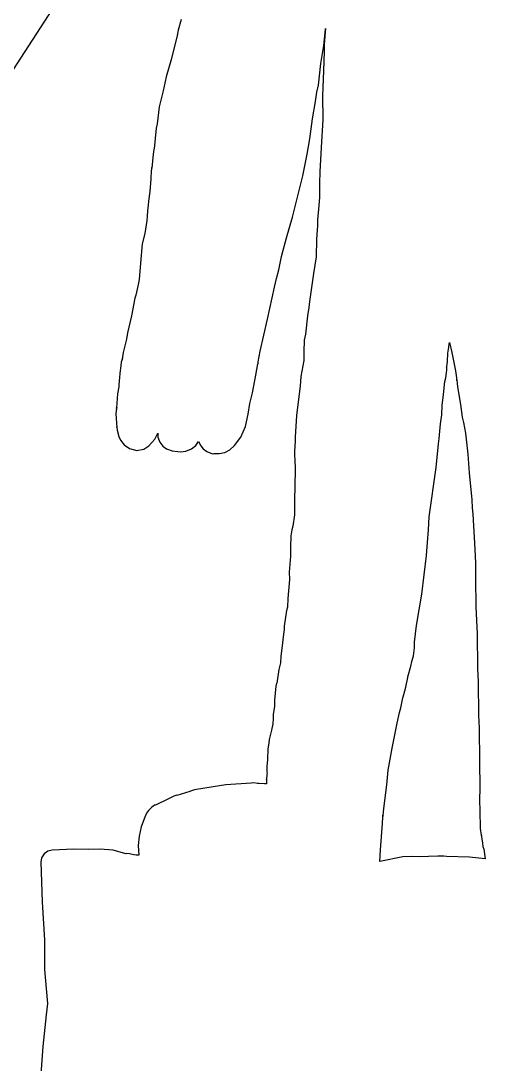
# Model space of a CAD drawing. Extents: x -2300 to 2026, y -6513 to 1502.
# Drawn here: x -1887.2 to -1820.1, y -3689.8 to -3539.3 of the extents above; entities that cross this region are included whole.
import ezdxf

# ---------------------------------------------------------------- set-up
doc = ezdxf.new("R2010")
doc.units = 0

msp = doc.modelspace()

# ---------------------------------------------------------------- linework, layer by layer
at = {"layer": 'Layer 1'}
for p, q in [((-1893.600235, -3554.537791), (-1873.242335, -3523.044191)), ((-1864.030859, -3539.063418), (-1864.449958, -3540.617258)), ((-1864.595775, -3541.376505), (-1865.436026, -3544.674475)), ((-1864.57863, -3541.2349), (-1864.595775, -3541.376505)), ((-1864.554352, -3541.067472), (-1864.57863, -3541.2349)), ((-1864.449958, -3540.617258), (-1864.554352, -3541.067472)), ((-1843.456772, -3542.822167), (-1843.214414, -3540.519027)), ((-1843.19, -3540.37), (-1843.363122, -3542.66848)), ((-1843.214414, -3540.519027), (-1843.183405, -3540.361336)), ((-1843.183405, -3540.361336), (-1843.19, -3540.37)), ((-1843.882072, -3545.396237), (-1843.456772, -3542.822167)), ((-1843.363122, -3542.66848), (-1843.398788, -3543.68236)), ((-1865.436026, -3544.674475), (-1866.214788, -3547.347185)), ((-1843.398788, -3543.68236), (-1843.464933, -3546.48228)), ((-1844.221584, -3548.537577), (-1843.882072, -3545.396237)), ((-1866.214788, -3547.347185), (-1866.635961, -3549.348065)), ((-1843.464933, -3546.48228), (-1843.620465, -3550.07214)), ((-1844.432425, -3549.559287), (-1844.221584, -3548.537577)), ((-1866.635961, -3549.348065), (-1867.187351, -3551.663695)), ((-1844.629825, -3550.876487), (-1844.432425, -3549.559287)), ((-1843.620465, -3550.07214), (-1843.596695, -3553.51129)), ((-1867.187351, -3551.663695), (-1867.497399, -3554.103355)), ((-1845.078896, -3553.390017), (-1844.629825, -3550.876487)), ((-1845.471113, -3556.302967), (-1845.078896, -3553.390017)), ((-1843.596695, -3553.51129), (-1843.803916, -3557.51157)), ((-1867.648296, -3554.722901), (-1867.952672, -3557.703161)), ((-1867.497399, -3554.103355), (-1867.648296, -3554.722901)), ((-1845.816319, -3558.512127), (-1845.471113, -3556.302967)), ((-1867.982644, -3557.833759), (-1868.073597, -3558.468969)), ((-1867.952672, -3557.703161), (-1867.982644, -3557.833759)), ((-1843.803916, -3557.51157), (-1844.02716, -3561.04364)), ((-1868.073597, -3558.468969), (-1868.269452, -3560.496729)), ((-1846.480358, -3561.610707), (-1845.816319, -3558.512127)), ((-1868.377973, -3560.912229), (-1868.428095, -3562.074909)), ((-1868.280691, -3560.429922), (-1868.377973, -3560.912229)), ((-1868.269452, -3560.496729), (-1868.280691, -3560.429922)), ((-1844.02716, -3561.04364), (-1844.060244, -3562.67135)), ((-1868.428095, -3562.074909), (-1868.552639, -3563.888249)), ((-1847.978978, -3567.583917), (-1846.480358, -3561.610707)), ((-1844.060244, -3562.67135), (-1844.037489, -3564.6826)), ((-1868.552639, -3563.888249), (-1868.770189, -3565.293289)), ((-1868.79705, -3565.870079), (-1868.884912, -3566.682876)), ((-1868.770189, -3565.293289), (-1868.79705, -3565.870079)), ((-1844.037489, -3564.6826), (-1844.171855, -3565.91259)), ((-1868.884912, -3566.682876), (-1868.933998, -3567.474084)), ((-1844.171855, -3565.91259), (-1844.343939, -3567.95898)), ((-1868.975865, -3568.082835), (-1869.296243, -3569.929195)), ((-1868.933998, -3567.474084), (-1868.975865, -3568.082835)), ((-1848.810444, -3570.554857), (-1847.978978, -3567.583917)), ((-1844.352216, -3568.826599), (-1844.387352, -3569.392382)), ((-1844.343939, -3567.95898), (-1844.365127, -3568.610065)), ((-1844.365127, -3568.610065), (-1844.352216, -3568.826599)), ((-1869.296243, -3569.929195), (-1869.640412, -3571.421655)), ((-1844.387352, -3569.392382), (-1844.51033, -3570.812022)), ((-1869.640412, -3571.421655), (-1869.888649, -3574.203183)), ((-1849.565435, -3573.279207), (-1848.810444, -3570.554857)), ((-1844.51033, -3570.812022), (-1844.527475, -3573.316242)), ((-1849.936993, -3575.185047), (-1849.565435, -3573.279207)), ((-1844.527475, -3573.316242), (-1844.907288, -3575.732622)), ((-1869.888649, -3574.203183), (-1870.096722, -3576.581015)), ((-1850.252735, -3576.462447), (-1849.936993, -3575.185047)), ((-1844.907288, -3575.732622), (-1845.336716, -3578.742722)), ((-1870.3086, -3577.523564), (-1870.562832, -3578.853254)), ((-1870.096722, -3576.581015), (-1870.3086, -3577.523564)), ((-1851.588048, -3582.288347), (-1850.561238, -3577.684607)), ((-1850.561238, -3577.684607), (-1850.252735, -3576.462447)), ((-1870.697198, -3579.298176), (-1871.179331, -3581.841556)), ((-1870.562832, -3578.853254), (-1870.697198, -3579.298176)), ((-1845.336716, -3578.742722), (-1845.518622, -3579.777772)), ((-1845.597701, -3580.620626), (-1845.814214, -3581.804046)), ((-1845.518622, -3579.777772), (-1845.597701, -3580.620626)), ((-1871.179331, -3581.841556), (-1871.794284, -3584.300906)), ((-1852.625188, -3586.948597), (-1851.588048, -3582.288347)), ((-1845.814214, -3581.804046), (-1846.080342, -3584.465326)), ((-1871.933814, -3585.206836), (-1872.38443, -3587.127066)), ((-1871.794284, -3584.300906), (-1871.933814, -3585.206836)), ((-1846.253464, -3585.339718), (-1846.342284, -3587.037093)), ((-1846.080342, -3584.465326), (-1846.253464, -3585.339718)), ((-1852.913541, -3588.474077), (-1852.625188, -3586.948597)), ((-1825.52138, -3587.226153), (-1825.369446, -3586.338426)), ((-1825.369446, -3586.338426), (-1825.347221, -3585.865564)), ((-1825.347221, -3585.865564), (-1825.311068, -3585.702793)), ((-1825.311068, -3585.702793), (-1825.3104, -3585.69985)), ((-1825.3104, -3585.69985), (-1824.935222, -3587.12203)), ((-1872.520341, -3587.978175), (-1872.681567, -3588.522368)), ((-1872.485712, -3587.750846), (-1872.564261, -3588.095015)), ((-1872.564261, -3588.095015), (-1872.522457, -3587.993575)), ((-1872.522457, -3587.993575), (-1872.520341, -3587.978175)), ((-1872.38443, -3587.127066), (-1872.485712, -3587.750846)), ((-1852.911425, -3588.54689), (-1852.913541, -3588.474077)), ((-1846.332521, -3588.275528), (-1846.768151, -3590.606608)), ((-1846.342284, -3587.037093), (-1846.332521, -3588.275528)), ((-1825.611825, -3588.873123), (-1825.566338, -3588.424603)), ((-1825.566338, -3588.424603), (-1825.52138, -3587.226153)), ((-1824.935222, -3587.12203), (-1824.440686, -3589.77759)), ((-1872.759608, -3589.051533), (-1872.89137, -3590.082983)), ((-1872.681567, -3588.522368), (-1872.759608, -3589.051533)), ((-1853.267976, -3590.397486), (-1852.938285, -3588.743316)), ((-1852.938285, -3588.743316), (-1852.934927, -3588.784406)), ((-1852.934927, -3588.784406), (-1852.911425, -3588.54689)), ((-1825.752488, -3589.37445), (-1825.74, -3589.32746)), ((-1825.74, -3589.33), (-1825.752488, -3589.37445)), ((-1825.74, -3589.32746), (-1825.738283, -3589.33013)), ((-1825.738283, -3589.33013), (-1825.74, -3589.33)), ((-1825.727479, -3590.060146), (-1825.682521, -3589.647186)), ((-1825.682521, -3589.647186), (-1825.661333, -3589.328417)), ((-1825.673822, -3589.098971), (-1825.611825, -3588.873123)), ((-1825.661333, -3589.328417), (-1825.673822, -3589.098971)), ((-1824.440686, -3589.77759), (-1824.312522, -3590.435448)), ((-1872.970981, -3591.204179), (-1873.013865, -3591.831557)), ((-1872.91, -3590.78), (-1872.970981, -3591.204179)), ((-1872.89137, -3590.082983), (-1872.914632, -3590.777036)), ((-1872.914632, -3590.777036), (-1872.91, -3590.78)), ((-1853.742362, -3592.924986), (-1853.267976, -3590.397486)), ((-1846.768151, -3590.606608), (-1846.851357, -3591.962118)), ((-1826.132099, -3593.174176), (-1825.955887, -3591.312786)), ((-1825.955887, -3591.312786), (-1825.821543, -3590.789759)), ((-1825.821543, -3590.789759), (-1825.727479, -3590.060146)), ((-1824.312522, -3590.435448), (-1824.261362, -3590.757392)), ((-1824.261362, -3590.757392), (-1824.214351, -3591.219882)), ((-1824.214351, -3591.219882), (-1824.208213, -3591.070022)), ((-1824.208213, -3591.070022), (-1824.206096, -3591.541826)), ((-1873.043328, -3592.098256), (-1873.201464, -3593.108536)), ((-1873.013865, -3591.831557), (-1873.043328, -3592.098256)), ((-1854.105136, -3594.501056), (-1853.742362, -3592.924986)), ((-1846.851357, -3591.962118), (-1846.97279, -3593.100458)), ((-1824.206096, -3591.541826), (-1824.135823, -3592.095333)), ((-1824.135823, -3592.095333), (-1823.68779, -3594.602093)), ((-1873.201464, -3593.108536), (-1873.347704, -3595.086136)), ((-1854.355981, -3596.02812), (-1854.105136, -3594.501056)), ((-1846.97279, -3593.100458), (-1847.392418, -3596.191208)), ((-1826.327446, -3594.787496), (-1826.132099, -3593.174176)), ((-1873.431588, -3595.529577), (-1873.452775, -3595.964127)), ((-1873.452775, -3595.964127), (-1873.297751, -3597.940237)), ((-1873.38972, -3595.278964), (-1873.431588, -3595.529577)), ((-1873.364913, -3595.209749), (-1873.38972, -3595.278964)), ((-1873.356023, -3595.181809), (-1873.364913, -3595.278964)), ((-1873.364913, -3595.278964), (-1873.364913, -3595.209749)), ((-1873.301773, -3595.028775), (-1873.356023, -3595.181809)), ((-1873.349821, -3595.107938), (-1873.301773, -3595.028775)), ((-1873.347704, -3595.086136), (-1873.349821, -3595.107938)), ((-1826.389464, -3596.070616), (-1826.327446, -3594.787496)), ((-1823.68779, -3594.602093), (-1823.469203, -3596.452693)), ((-1854.729381, -3597.812996), (-1854.355981, -3596.02812)), ((-1847.392418, -3596.191208), (-1847.579996, -3599.350748)), ((-1826.773913, -3599.514849), (-1826.565147, -3597.436919)), ((-1826.565147, -3597.436919), (-1826.393063, -3596.140889)), ((-1826.393063, -3596.140889), (-1826.389464, -3596.070616)), ((-1823.469203, -3596.452693), (-1823.276968, -3597.218501)), ((-1823.276968, -3597.218501), (-1822.986541, -3598.780171)), ((-1873.297751, -3597.940237), (-1873.337164, -3597.827446)), ((-1873.337164, -3597.827446), (-1873.262594, -3598.351081)), ((-1873.262594, -3598.351081), (-1873.26, -3598.35)), ((-1873.26, -3598.35), (-1873.01197, -3599.223334)), ((-1867.848185, -3599.634227), (-1867.408711, -3598.776288)), ((-1867.408711, -3598.776288), (-1867.391455, -3599.3181)), ((-1855.407976, -3599.364507), (-1854.729381, -3597.812996)), ((-1822.986541, -3598.780171), (-1822.625312, -3601.777361)), ((-1873.01197, -3599.223334), (-1872.791795, -3599.765516)), ((-1872.791795, -3599.765516), (-1872.283331, -3600.425804)), ((-1872.283331, -3600.425804), (-1871.481208, -3600.999392)), ((-1868.679931, -3600.614398), (-1867.848185, -3599.634227)), ((-1867.391455, -3599.3181), (-1867.124486, -3600.058348)), ((-1867.124486, -3600.058348), (-1866.667941, -3600.641118)), ((-1861.902706, -3600.526685), (-1861.519145, -3599.988075)), ((-1861.519145, -3599.988075), (-1861.174468, -3600.609738)), ((-1856.306551, -3600.564866), (-1855.407976, -3599.364507)), ((-1847.592907, -3599.905736), (-1847.623408, -3600.622014)), ((-1847.579996, -3599.350748), (-1847.592907, -3599.905736)), ((-1827.215215, -3603.723405), (-1826.881397, -3600.279175)), ((-1826.881397, -3600.279175), (-1826.773913, -3599.514849)), ((-1871.481208, -3600.999392), (-1870.451911, -3601.268658)), ((-1870.451911, -3601.268658), (-1869.430506, -3601.076941)), ((-1869.430506, -3601.076941), (-1868.679931, -3600.614398)), ((-1866.667941, -3600.641118), (-1866.136958, -3601.018465)), ((-1866.136958, -3601.018465), (-1865.327695, -3601.298076)), ((-1865.327695, -3601.298076), (-1864.134005, -3601.46942)), ((-1864.134005, -3601.46942), (-1863.36561, -3601.375704)), ((-1863.36561, -3601.375704), (-1862.540265, -3601.032435)), ((-1862.540265, -3601.032435), (-1861.902706, -3600.526685)), ((-1861.174468, -3600.609738), (-1860.860636, -3601.001558)), ((-1860.860636, -3601.001558), (-1860.346621, -3601.413857)), ((-1860.346621, -3601.413857), (-1859.488118, -3601.739611)), ((-1859.488118, -3601.739611), (-1859.324461, -3601.711036)), ((-1859.324461, -3601.711036), (-1858.533616, -3601.707772)), ((-1858.533616, -3601.707772), (-1857.742242, -3601.531094)), ((-1857.742242, -3601.531094), (-1856.9875, -3601.157844)), ((-1856.9875, -3601.157844), (-1856.306551, -3600.564866)), ((-1847.623408, -3600.622014), (-1847.68077, -3601.372793)), ((-1847.68077, -3601.372793), (-1847.644596, -3602.148972)), ((-1822.625312, -3601.777361), (-1822.428441, -3604.482661)), ((-1847.644596, -3602.148972), (-1847.61255, -3602.416729)), ((-1847.61255, -3602.416729), (-1847.560882, -3604.115349)), ((-1847.560882, -3604.115349), (-1847.647687, -3608.460219)), ((-1828.201727, -3610.859305), (-1827.215215, -3603.723405)), ((-1822.428441, -3604.482661), (-1822.058428, -3608.385781)), ((-1847.647687, -3608.460219), (-1847.678696, -3610.567139)), ((-1822.058428, -3608.385781), (-1822.012433, -3609.561371)), ((-1822.012433, -3609.561371), (-1821.898747, -3610.479155)), ((-1847.678696, -3610.567139), (-1847.913836, -3612.206279)), ((-1828.309211, -3612.731065), (-1828.201727, -3610.859305)), ((-1821.898747, -3610.479155), (-1821.641911, -3615.524845)), ((-1847.913836, -3612.206279), (-1848.030104, -3612.725072)), ((-1848.188748, -3613.576181), (-1848.257624, -3615.153331)), ((-1848.030104, -3612.725072), (-1848.188748, -3613.576181)), ((-1828.482841, -3614.548005), (-1828.309211, -3612.731065)), ((-1848.257624, -3615.153331), (-1848.242998, -3616.496961)), ((-1828.599638, -3616.439875), (-1828.482841, -3614.548005)), ((-1821.641911, -3615.524845), (-1821.521007, -3617.514925)), ((-1848.242998, -3616.496961), (-1848.459003, -3618.822961)), ((-1829.297268, -3621.997165), (-1828.599638, -3616.439875)), ((-1821.521007, -3617.514925), (-1821.533919, -3619.640895)), ((-1848.408372, -3619.866261), (-1848.62334, -3622.638661)), ((-1848.459003, -3618.822961), (-1848.408372, -3619.866261)), ((-1821.533919, -3619.640895), (-1821.511186, -3623.889665)), ((-1848.62334, -3622.638661), (-1848.693105, -3623.872251)), ((-1830.062589, -3626.536345), (-1829.297268, -3621.997165)), ((-1848.806283, -3624.346595), (-1849.144758, -3626.604855)), ((-1848.693105, -3623.872251), (-1848.806283, -3624.346595)), ((-1821.511186, -3623.889665), (-1821.313765, -3627.683775)), ((-1849.173185, -3627.101423), (-1849.24295, -3627.774309)), ((-1849.144758, -3626.604855), (-1849.173185, -3627.101423)), ((-1830.32097, -3628.946585), (-1830.062589, -3626.536345)), ((-1849.24295, -3627.774309), (-1849.516317, -3629.846519)), ((-1830.353714, -3629.765841), (-1830.32097, -3628.946585)), ((-1821.313765, -3627.683775), (-1821.235745, -3632.686285)), ((-1849.516317, -3629.846519), (-1849.643444, -3630.937869)), ((-1830.498219, -3630.891165), (-1830.353714, -3629.765841)), ((-1849.710606, -3631.933758), (-1849.915245, -3632.866993)), ((-1849.643444, -3630.937869), (-1849.710606, -3631.933758)), ((-1830.87236, -3632.416642), (-1830.729739, -3631.702481)), ((-1830.729739, -3631.702481), (-1830.498219, -3630.891165)), ((-1849.915245, -3632.866993), (-1850.235644, -3634.827023)), ((-1831.290422, -3633.931322), (-1830.87236, -3632.416642)), ((-1821.235745, -3632.686285), (-1821.137045, -3634.640175)), ((-1850.258789, -3634.856709), (-1850.362263, -3635.260092)), ((-1850.235644, -3634.827023), (-1850.258789, -3634.856709)), ((-1831.601, -3635.40875), (-1831.31161, -3634.0289)), ((-1831.31161, -3634.0289), (-1831.290422, -3633.931322)), ((-1821.137045, -3634.640175), (-1821.093124, -3639.484365)), ((-1850.362263, -3635.260092), (-1850.564827, -3637.299282)), ((-1831.938946, -3636.670066), (-1831.930691, -3636.651016)), ((-1831.930691, -3636.651016), (-1831.875912, -3636.47999)), ((-1831.875912, -3636.47999), (-1831.601, -3635.40875)), ((-1850.564827, -3637.299282), (-1850.566943, -3638.182988)), ((-1832.313595, -3638.433245), (-1832.010256, -3636.983755)), ((-1832.010256, -3636.983755), (-1831.938946, -3636.670066)), ((-1850.566943, -3638.182988), (-1850.761252, -3639.364298)), ((-1850.761252, -3639.364298), (-1850.729227, -3639.971991)), ((-1832.86653, -3640.606208), (-1832.511503, -3639.096818)), ((-1832.511503, -3639.096818), (-1832.313595, -3638.433245)), ((-1821.093124, -3639.484365), (-1821.037816, -3640.422469)), ((-1850.774185, -3640.721289), (-1850.983988, -3641.634416)), ((-1850.729227, -3639.971991), (-1850.774185, -3640.721289)), ((-1833.58484, -3644.252998), (-1832.86653, -3640.606208)), ((-1821.037816, -3640.422469), (-1821.016628, -3641.318875)), ((-1850.983988, -3641.634416), (-1851.341577, -3642.985696)), ((-1821.016628, -3641.318875), (-1820.961341, -3646.218515)), ((-1851.382408, -3643.528831), (-1851.51779, -3644.309455)), ((-1851.341577, -3642.985696), (-1851.382408, -3643.528831)), ((-1851.51779, -3644.309455), (-1851.576717, -3645.851655)), ((-1834.149142, -3647.399628), (-1833.58484, -3644.252998)), ((-1851.576717, -3645.851655), (-1851.643371, -3646.879085)), ((-1851.643371, -3646.879085), (-1851.643371, -3647.698444)), ((-1820.961341, -3646.218515), (-1820.91742, -3649.924995)), ((-1851.678465, -3648.081348), (-1851.727535, -3648.705393)), ((-1851.727535, -3648.705393), (-1851.71063, -3648.775838)), ((-1851.68926, -3648.682691), (-1851.714575, -3649.366161)), ((-1851.71063, -3648.775838), (-1851.68926, -3648.682691)), ((-1851.628343, -3647.782687), (-1851.678465, -3648.081348)), ((-1851.643371, -3647.698444), (-1851.635857, -3647.80089)), ((-1851.635857, -3647.80089), (-1851.628343, -3647.782687)), ((-1834.332064, -3649.526658), (-1834.149142, -3647.399628)), ((-1859.422353, -3649.791428), (-1862.090403, -3650.263232)), ((-1857.602833, -3649.514357), (-1859.422353, -3649.791428)), ((-1853.934853, -3649.277714), (-1857.602833, -3649.514357)), ((-1853.546763, -3649.256547), (-1853.934853, -3649.277714)), ((-1853.004665, -3649.315179), (-1853.546763, -3649.256547)), ((-1852.820706, -3649.337192), (-1853.004665, -3649.315179)), ((-1851.996457, -3649.380583), (-1852.820706, -3649.337192)), ((-1851.728255, -3649.37), (-1851.996457, -3649.380583)), ((-1851.72, -3649.37), (-1851.728255, -3649.37)), ((-1851.714575, -3649.366161), (-1851.72, -3649.37)), ((-1834.783717, -3652.955858), (-1834.332064, -3649.526658)), ((-1820.91742, -3649.924995), (-1820.950482, -3651.764165)), ((-1865.851919, -3651.549314), (-1867.741209, -3652.436618)), ((-1865.06903, -3651.160695), (-1865.851919, -3651.549314)), ((-1864.666489, -3651.028907), (-1865.06903, -3651.160695)), ((-1862.770464, -3650.473416), (-1864.672664, -3651.048089)), ((-1864.672664, -3651.048089), (-1864.666489, -3651.028907)), ((-1862.691915, -3650.456483), (-1862.770464, -3650.473416)), ((-1862.090403, -3650.263232), (-1862.691915, -3650.456483)), ((-1868.736505, -3653.226767), (-1869.035187, -3653.622582)), ((-1868.269337, -3652.758562), (-1868.736505, -3653.226767)), ((-1867.787151, -3652.432808), (-1868.269337, -3652.758562)), ((-1867.741209, -3652.436618), (-1867.787151, -3652.432808)), ((-1834.878422, -3653.939312), (-1834.783717, -3652.955858)), ((-1820.950482, -3651.764165), (-1820.91742, -3653.215775)), ((-1820.91742, -3653.215775), (-1820.842998, -3655.833665)), ((-1869.279619, -3654.167199), (-1869.790641, -3655.587939)), ((-1869.035187, -3653.622582), (-1869.279619, -3654.167199)), ((-1834.954765, -3655.097283), (-1834.897403, -3654.204899)), ((-1834.897403, -3653.934549), (-1834.897403, -3653.896925)), ((-1834.897403, -3653.896925), (-1834.890266, -3654.023488)), ((-1834.897403, -3654.204899), (-1834.897403, -3653.934549)), ((-1834.890266, -3654.023488), (-1834.878422, -3653.939312)), ((-1869.790641, -3655.587939), (-1870.10852, -3656.935895)), ((-1835.260178, -3658.918273), (-1834.954765, -3655.097283)), ((-1820.842998, -3655.833665), (-1820.695721, -3656.809869)), ((-1870.10852, -3656.935895), (-1870.232606, -3658.277343)), ((-1820.695721, -3656.809869), (-1820.670083, -3656.888847)), ((-1820.670083, -3656.888847), (-1820.687466, -3656.828919)), ((-1820.687466, -3656.828919), (-1820.649726, -3657.027038)), ((-1820.649726, -3657.027038), (-1820.61459, -3657.29924)), ((-1820.61459, -3657.29924), (-1820.547936, -3657.935085)), ((-1883.293515, -3659.118806), (-1883.822335, -3659.498246)), ((-1882.640017, -3658.95826), (-1883.293515, -3659.118806)), ((-1879.513077, -3658.809035), (-1882.640017, -3658.95826)), ((-1877.453777, -3658.845865), (-1879.513077, -3658.809035)), ((-1875.795272, -3658.813084), (-1877.453777, -3658.845865)), ((-1873.832807, -3658.965245), (-1875.795272, -3658.813084)), ((-1872.006047, -3659.459273), (-1873.832807, -3658.965245)), ((-1870.232606, -3658.277343), (-1870.162245, -3659.678559)), ((-1835.32736, -3660.571383), (-1835.260178, -3658.918273)), ((-1820.547936, -3657.935085), (-1820.46473, -3658.425727)), ((-1820.46473, -3658.425727), (-1820.346917, -3658.792121)), ((-1820.346917, -3658.792121), (-1820.143823, -3660.203931)), ((-1884.176505, -3660.044254), (-1884.306057, -3660.7045)), ((-1884.306057, -3660.7045), (-1884.075124, -3666.42178)), ((-1883.822335, -3659.498246), (-1884.176505, -3660.044254)), ((-1871.956935, -3659.444668), (-1872.006047, -3659.459273)), ((-1871.475866, -3659.495468), (-1871.956935, -3659.444668)), ((-1870.886757, -3659.605534), (-1871.475866, -3659.495468)), ((-1870.799423, -3659.645962), (-1870.886757, -3659.605534)), ((-1870.544133, -3659.672209), (-1870.799423, -3659.645962)), ((-1870.162245, -3659.678559), (-1870.544133, -3659.672209)), ((-1832.04489, -3659.937867), (-1835.32736, -3660.571383)), ((-1830.578124, -3659.881035), (-1832.04489, -3659.937867)), ((-1829.64555, -3659.937867), (-1830.578124, -3659.881035)), ((-1826.99145, -3659.807057), (-1829.64555, -3659.937867)), ((-1826.131049, -3659.840712), (-1826.99145, -3659.807057)), ((-1825.731593, -3659.884527), (-1826.131049, -3659.840712)), ((-1822.380373, -3659.979142), (-1825.731593, -3659.884527)), ((-1820.143823, -3660.203931), (-1822.380373, -3659.979142)), ((-1884.075124, -3666.42178), (-1883.778945, -3671.9503)), ((-1883.778945, -3671.9503), (-1883.778945, -3676.19738)), ((-1883.778945, -3676.19738), (-1883.512653, -3678.905834)), ((-1883.512653, -3678.905834), (-1883.337643, -3681.09597)), ((-1883.337643, -3681.09597), (-1883.536588, -3682.73659)), ((-1883.536588, -3682.73659), (-1884.014053, -3687.280052)), ((-1884.014053, -3687.280052), (-1884.334992, -3691.98195))]:
    msp.add_line(p, q, dxfattribs=at)

doc.saveas('drawing.dxf')
